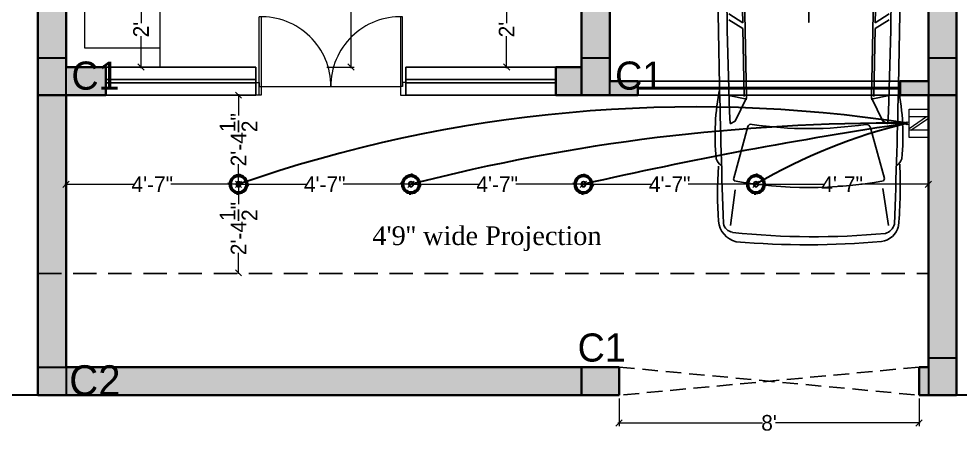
# Model space of a CAD drawing. Header units: millimetres. Extents: x -6808 to 215771, y -89660 to -16303.
# Drawn here: x 98732.2 to 99033.5, y -53304.3 to -53171.7 of the extents above; entities that cross this region are included whole.
import ezdxf

# ---------------------------------------------------------------- set-up
doc = ezdxf.new("R2010")
doc.units = ezdxf.units.MM
doc.header["$PDMODE"] = 35
doc.linetypes.add('ACAD_ISO10W100', pattern=[18, 12, -3, 0, -3])
doc.linetypes.add('DASHED', pattern=[0.75, 0.5, -0.25])
doc.layers.get('0').update_dxf_attribs({"color": 8})
for name, color, linetype in [('CAR', 252, 'Continuous'), ('WAL', 7, 'Continuous'), ('WIN', 5, 'Continuous')]:
    doc.layers.add(name, color=color, linetype=linetype)
for name, color, linetype, lineweight in [('col.center', 5, 'ACAD_ISO10W100', 15), ('column', 5, 'Continuous', 30), ('dim2', 6, 'Continuous', 20), ('door', 5, 'Continuous', 9), ('ELE.13', 7, 'Continuous', 13), ('elec dim.', 251, 'Continuous', 25), ('ELECTRICAL', 150, 'Continuous', 30), ('Projection', 190, 'DASHED', 25), ('wall', 7, 'Continuous', 35), ('wokg dim', 152, 'DASHED', 18)]:
    doc.layers.add(name, color=color, linetype=linetype, lineweight=lineweight)
doc.layers.add('furniture', color=7, linetype='Continuous', lineweight=5, true_color=0xe57b2a)
doc.styles.add('SAJ', font='eurr____.ttf')
doc.styles.get("Standard").update_dxf_attribs({"font": 'times.ttf'})
doc.dimstyles.new('SAJ', dxfattribs={"dimtxt": 5, "dimasz": 2, "dimexe": 1, "dimexo": 1, "dimgap": 0.09375, "dimtad": 0, "dimdec": 1, "dimzin": 0, "dimdsep": 46, "dimlunit": 4, "dimtxsty": 'SAJ', "dimblk": 'OBLIQUE', "dimcen": 0.125, "dimdle": 0.375, "dimadec": 0, "dimazin": 0, "dimtfac": 1, "dimtdec": 1, "dimtofl": 0, "dimtmove": 0, "dimatfit": 3, "dimldrblk": 'OBLIQUE', "dimfxl": 1, "dimtolj": 1, "dimtzin": 0, "dimlwd": 5, "dimlwe": 5, "dimarcsym": 1})

# ---------------------------------------------------------------- blocks, each defined once
blk = doc.blocks.new('_Oblique')
at = {"color": 0, "linetype": 'ByBlock', "lineweight": -2}
blk.add_line((-0.5, -0.5), (0.5, 0.5), dxfattribs=at)
blk = doc.blocks.new('*D1938')
at = {"layer": 'Defpoints', "color": 0, "transparency": 16777216}
for p in [(98738.34, -52504.13), (98701.36, -53292.13), (98738.34, -53292.13)]:
    blk.add_point(p, dxfattribs=at)
at = {"layer": 'dim2', "color": 0, "linetype": 'DASHED', "lineweight": 5, "transparency": 16777216}
for p, q in [((98737.34, -52504.13), (98700.36, -52504.13)), ((98701.36, -52503.75), (98701.36, -52879.72)), ((98701.36, -53292.5), (98701.36, -52916.54)), ((98737.34, -53292.13), (98700.36, -53292.13))]:
    blk.add_line(p, q, dxfattribs=at)
at = {"layer": 'dim2', "color": 0, "lineweight": 5, "transparency": 16777216, "xscale": 2, "yscale": 2, "zscale": 2}
for p, rotation in [((98701.36, -52504.13), 90), ((98701.36, -53292.13), 270)]:
    blk.add_blockref('_Oblique', p, dxfattribs=dict(at, rotation=rotation))
at = {"layer": 'dim2', "color": 0, "transparency": 16777216, "insert": (98701.36, -52898.13), "char_height": 12, "attachment_point": 5, "rotation": 90, "style": 'SAJ'}
blk.add_mtext('\\A1;65\'-8"', dxfattribs=at)
blk = doc.blocks.new('A$C2AC05335')
at = {"layer": 'door'}
for p, q in [((2.24, 0), (2.24, 30.31)), ((3.07, 30.33), (3.07, 0)), ((56.93, 30.33), (56.93, 3.31)), ((57.76, 3.31), (57.76, 30.31)), ((1, 4.97), (2.24, 4.97)), ((1, 4.97), (1, 0)), ((2.24, 4.97), (2.24, 3.31)), ((59, 4.97), (57.76, 4.97)), ((57.76, 4.97), (57.76, 3.31)), ((59, 4.97), (59, 0)), ((3.07, 0), (1, 0)), ((2.24, 3.31), (3.07, 3.31)), ((3.07, 3.31), (3.07, 0)), ((3.07, 3.31), (56.93, 3.31)), ((57.76, 3.31), (56.93, 3.31)), ((56.93, 3.31), (56.93, 0)), ((56.93, 0), (59, 0))]:
    blk.add_line(p, q, dxfattribs=at)
for centre, start, end in [((3.12, 3.45), 359.7055, 91.88), ((56.88, 3.45), 88.12, 180.2945)]:
    blk.add_arc(centre, 26.88, start, end, dxfattribs=at)
blk = doc.blocks.new('*D1943')
at = {"layer": 'Defpoints', "color": 0, "transparency": 16777216}
for p in [(98924.34, -53292.13), (99020.34, -53292.13), (98924.34, -53300.98)]:
    blk.add_point(p, dxfattribs=at)
at = {"layer": 'wall', "color": 0, "lineweight": 5, "transparency": 16777216}
for p, q in [((98924.34, -53293.13), (98924.34, -53301.98)), ((99020.34, -53293.13), (99020.34, -53301.98)), ((98923.97, -53300.98), (98970.3, -53300.98)), ((99020.72, -53300.98), (98974.39, -53300.98))]:
    blk.add_line(p, q, dxfattribs=at)
at = {"layer": 'wall', "color": 0, "lineweight": 5, "transparency": 16777216, "xscale": 2, "yscale": 2, "zscale": 2, "rotation": 180}
blk.add_blockref('_Oblique', (98924.34, -53300.98), dxfattribs=at)
at = {"layer": 'wall', "color": 0, "lineweight": 5, "transparency": 16777216, "xscale": 2, "yscale": 2, "zscale": 2}
blk.add_blockref('_Oblique', (99020.34, -53300.98), dxfattribs=at)
at = {"layer": 'wall', "color": 0, "transparency": 16777216, "insert": (98972.34, -53300.98), "char_height": 5, "attachment_point": 5, "style": 'SAJ'}
blk.add_mtext("\\A1;8'", dxfattribs=at)
blk = doc.blocks.new('ytyt')
at = {"color": 252, "true_color": 0x939598}
blk.add_line((167876.15, 15260.38), (167876.15, 15404.38), dxfattribs=at)
at = {"layer": 'furniture', "color": 252, "true_color": 0x939598}
for p, q in [((167876.15, 15404.38), (167906.15, 15404.38)), ((167906.15, 15398.38), (167906.15, 15404.38)), ((167882.15, 15266.38), (167882.15, 15398.38)), ((167882.15, 15398.38), (167906.15, 15398.38)), ((167906.15, 15398.38), (167906.15, 15266.38)), ((167882.15, 15367.73), (167906.15, 15367.73)), ((167882.15, 15339.55), (167906.15, 15339.55)), ((167882.15, 15315.55), (167906.15, 15315.55)), ((167882.15, 15291.55), (167906.15, 15291.55)), ((167906.15, 15266.38), (167882.15, 15266.38)), ((167906.15, 15266.38), (167906.15, 15260.38)), ((167906.15, 15260.38), (167876.15, 15260.38))]:
    blk.add_line(p, q, dxfattribs=at)
blk = doc.blocks.new('fgr')
at = {"color": 252, "true_color": 0x939598}
for p, q in [((167930.08, 15391.98), (167953.11, 15403.42)), ((167957.49, 15399.9), (167956.27, 15402.36)), ((167957.61, 15399.67), (167957.49, 15399.9)), ((167957.53, 15398.43), (167953.09, 15394.64)), ((167968.19, 15380.26), (167959.35, 15398.06)), ((167937.09, 15386.7), (167953.09, 15394.64)), ((167937.23, 15386.41), (167953.23, 15394.36)), ((167962.33, 15376.03), (167953.09, 15394.64)), ((167930.35, 15386.13), (167929.02, 15388.82)), ((167946.33, 15368.09), (167937.09, 15386.7)), ((167939.36, 15365.94), (167930.51, 15383.76)), ((167945.62, 15365.34), (167964.88, 15374.91)), ((167967.13, 15377.1), (167963.91, 15375.5)), ((167942.52, 15364.88), (167945.8, 15366.51))]:
    blk.add_line(p, q, dxfattribs=at)
for centre, radius, start, end in [((167954.16, 15401.31), 2.36, 26.4131, 116.4131), ((167956.55, 15399.14), 1.18, 310.4494, 26.4131), ((167958.29, 15397.53), 1.18, 26.4131, 130.4494), ((167931.13, 15389.87), 2.36, 116.4131, 206.4131), ((167931.41, 15386.66), 1.18, 206.4131, 282.3769), ((167931.57, 15384.28), 1.18, 102.3769, 206.4131), ((167966.08, 15379.21), 2.36, 296.4131, 26.4131), ((167963.39, 15376.56), 1.18, 206.4131, 296.4131), ((167964.36, 15375.97), 1.18, 296.4131, 26.4131), ((167941.47, 15366.99), 2.36, 206.4131, 296.4131), ((167945.09, 15366.4), 1.18, 206.4131, 296.4131), ((167945.27, 15367.56), 1.18, 296.4131, 26.4131)]:
    blk.add_arc(centre, radius, start, end, dxfattribs=at)
at = {"layer": 'furniture', "color": 252, "true_color": 0x939598}
for points in [[(167953.95, 15393.17, 0.14773), (167947.73, 15390.14, 0.224358), (167940.82, 15389.02, 0.178662)], [(167955.01, 15385.45, 0.356772), (167953.95, 15393.17, 0.249542), (167947.49, 15391.1, -9.61688)], [(167947.95, 15390.98, 0.323164), (167940.82, 15389.02, 0.30633), (167942.33, 15383.25, -0.872847)], [(167955.47, 15386.38, -0.165541), (167957.02, 15383.84, -0.435529), (167941.23, 15381.17, -0.121523), (167941.39, 15384.33, 7.115464)]]:
    blk.add_lwpolyline(points, format="xyb", dxfattribs=at)
blk = doc.blocks.new('tyhty')
at = {"lineweight": 9}
h = blk.add_hatch(color=250, dxfattribs=at)
h.dxf.hatch_style = 1
h.set_gradient(color1=(51, 51, 51), color2=(91, 91, 91), rotation=270, tint=1, name='CURVED')
h.paths.add_polyline_path([(71171.56, 11294.34), (71171.56, 11293.38), (71171.62, 11293.35), (71207.56, 11293.35), (71207.56, 11294.34)])
h = blk.add_hatch(color=253, dxfattribs=at)
h.dxf.hatch_style = 1
h.set_gradient(color1=(173, 173, 173), color2=(91, 91, 91), rotation=270, tint=1, name='CURVED')
h.paths.add_polyline_path([(71204.33, 11291.37), (71207.56, 11293.31), (71207.56, 11293.31), (71207.56, 11293.35), (71171.62, 11293.35), (71174.76, 11291.46), (71185.59, 11291.46), (71185.59, 11289.88), (71193.52, 11289.88), (71193.52, 11291.37)])
for p, q in [((71207.56, 11294.34), (71171.56, 11294.34)), ((71171.56, 11293.38), (71171.56, 11294.34)), ((71171.56, 11293.38), (71174.76, 11291.46)), ((71207.56, 11293.35), (71171.62, 11293.35)), ((71207.56, 11293.31), (71204.33, 11291.37)), ((71207.56, 11293.31), (71207.56, 11294.34)), ((71207.56, 11293.31), (71207.56, 11294.3)), ((71185.59, 11291.46), (71174.76, 11291.46)), ((71185.59, 11289.88), (71185.59, 11291.46)), ((71193.52, 11289.88), (71185.59, 11289.88)), ((71193.52, 11291.37), (71193.52, 11289.88)), ((71193.52, 11291.37), (71204.33, 11291.37))]:
    blk.add_line(p, q)
blk = doc.blocks.new('rere')
at = {"layer": 'wall', "color": 252, "lineweight": -2, "true_color": 0x939598}
blk.add_lwpolyline([(168038.78, 15299.79), (168038.78, 15371.99), (168047.15, 15371.99), (168047.15, 15299.79)], close=True, dxfattribs=at)
at = {"color": 252, "true_color": 0x939598, "rotation": 90}
blk.add_blockref('tyhty', (179337.03, -55853.67), dxfattribs=at)
blk = doc.blocks.new('fgh')
at = {"true_color": 0x939598}
h = blk.add_hatch(dxfattribs=at)
h.set_pattern_fill('ANSI31', color=252, scale=18.665057)
h.set_pattern_definition([(45, (164443.7877, 16355.773), (-1.6497735, 1.6497735), [])])
h.paths.add_polyline_path([(167940.01, 15347.28), (167919.48, 15347.28), (167919.48, 15309.95), (167940.01, 15309.95)])
at = {"layer": 'furniture', "color": 252, "true_color": 0x939598}
for points in [[(167918.55, 15348.22), (167940.95, 15348.22), (167940.95, 15309.02), (167918.55, 15309.02)], [(167919.48, 15347.28), (167940.01, 15347.28), (167940.01, 15309.95), (167919.48, 15309.95)]]:
    blk.add_lwpolyline(points, close=True, dxfattribs=at)
blk = doc.blocks.new('refer')
for name, p in [('ytyt', (0, 0)), ('fgr', (0, 0)), ('rere', (-6, 0)), ('fgh', (0, 0))]:
    blk.add_blockref(name, p)
blk = doc.blocks.new('ALFA-P')
for p, q in [((0.4205, 0.7655), (0.3981, 0.7332)), ((0.9224, 0.7816), (0.4205, 0.7655)), ((1.0538, 0.7952), (1.0495, 0.7952)), ((1.5008, 0.8314), (1.4665, 0.8319)), ((0.0511, 0.6773), (0.3794, 0.7332)), ((1.6112, 0.5617), (1.2597, 0.6925)), ((1.295, 0.7164), (1.6591, 0.5783)), ((1.6585, 0.5976), (1.4046, 0.702)), ((1.4391, 0.7052), (1.4901, 0.7003)), ((2.1175, 0.6978), (2.1905, 0.5851)), ((2.2357, 0.5851), (2.1662, 0.6978)), ((2.8095, 0.5517), (2.7817, 0.6978)), ((3.5377, 0.6461), (3.8377, 0.693)), ((1.1421, 0.6461), (1.2108, 0.6461)), ((1.2448, 0.6836), (1.2081, 0.6836)), ((2.8009, 0.5537), (2.9897, 0.6459)), ((2.9894, 0.6457), (3.0119, 0.687)), ((3.0438, 0.5467), (3.4547, 0.6594)), ((1.0798, 0.5711), (1.1709, 0.5711)), ((1.187, 0.6086), (1.104, 0.6086)), ((1.1868, 0.0765), (1.2765, 0.5394)), ((2.1905, 0.5851), (1.6585, 0.5976)), ((1.6591, 0.5783), (2.8009, 0.5537)), ((2.7886, 0.5725), (2.2357, 0.5851)), ((1.0553, 0.4961), (1.1565, 0.4961)), ((1.1608, 0.5336), (1.0639, 0.5336)), ((1.0534, -0.3699), (1.0534, 0.4586)), ((1.1565, 0.4586), (1.0534, 0.4586)), ((1.0534, 0.4211), (1.1565, 0.4211)), ((1.1565, 0.3836), (1.0534, 0.3836)), ((1.1565, -0.3699), (1.1565, 0.4589)), ((1.0534, 0.3461), (1.1565, 0.3461)), ((1.1565, 0.3086), (1.0534, 0.3086)), ((1.0534, 0.2711), (1.1565, 0.2711)), ((1.1565, 0.2336), (1.0534, 0.2336)), ((1.0534, 0.1961), (1.1565, 0.1961)), ((1.1565, 0.1586), (1.0534, 0.1586)), ((1.0534, 0.1211), (1.1565, 0.1211)), ((1.1565, 0.0836), (1.0534, 0.0836)), ((1.0534, 0.0461), (1.1565, 0.0461)), ((1.1565, 0.0086), (1.0534, 0.0086)), ((1.1868, -0.4349), (1.2809, 0.0388)), ((1.7654, 0.0589), (1.7078, 0.0517)), ((1.7078, 0.0371), (1.7078, 0.0517)), ((1.7654, 0.0299), (1.7078, 0.0371)), ((1.7747, 0.0523), (1.7654, 0.0589)), ((1.7747, 0.0364), (1.7654, 0.0299)), ((1.7662, 0.0304), (1.7662, 0.0583)), ((1.7704, 0.0484), (1.7873, 0.0484)), ((1.7704, 0.0403), (1.7873, 0.0403)), ((1.7747, 0.0484), (1.7747, 0.0523)), ((1.7747, 0.0364), (1.7747, 0.0403)), ((1.7873, 0.0484), (1.8039, 0.0444)), ((1.7873, 0.0403), (1.8039, 0.0444)), ((1.8039, 0.0444), (2.1887, 0.0444)), ((1.0534, -0.0289), (1.1565, -0.0289)), ((1.1565, -0.0664), (1.0534, -0.0664)), ((1.0534, -0.1039), (1.1565, -0.1039)), ((1.1565, -0.1414), (1.0534, -0.1414)), ((1.0534, -0.1789), (1.1565, -0.1789)), ((1.1565, -0.2164), (1.0534, -0.2164)), ((1.0534, -0.2539), (1.1565, -0.2539)), ((1.1565, -0.2914), (1.0534, -0.2914)), ((1.0534, -0.3289), (1.1565, -0.3289)), ((1.1565, -0.3664), (1.0534, -0.3664)), ((1.0553, -0.4039), (1.1565, -0.4039)), ((1.1608, -0.4414), (1.0639, -0.4414)), ((3.0326, -0.4509), (3.4526, -0.5661)), ((1.0798, -0.4789), (1.1709, -0.4789)), ((1.187, -0.5164), (1.104, -0.5164)), ((1.6112, -0.4729), (1.2597, -0.6038)), ((1.295, -0.6242), (1.6591, -0.4861)), ((1.6585, -0.5053), (1.4046, -0.6097)), ((2.1905, -0.4928), (1.6585, -0.5053)), ((1.6591, -0.4861), (2.8009, -0.4614)), ((2.1175, -0.6056), (2.1905, -0.4928)), ((2.2357, -0.4928), (2.1662, -0.6056)), ((2.7886, -0.4803), (2.2357, -0.4928)), ((2.8095, -0.4594), (2.7817, -0.6056)), ((2.8009, -0.4614), (2.9897, -0.5536)), ((0.0491, -0.5858), (0.3832, -0.6404)), ((1.1421, -0.5539), (1.2108, -0.5539)), ((1.2448, -0.5914), (1.2081, -0.5914)), ((1.4391, -0.6164), (1.4901, -0.6115)), ((2.9894, -0.5534), (3.0119, -0.5947)), ((3.5471, -0.5539), (3.8377, -0.5914)), ((0.4205, -0.6825), (0.3981, -0.6448)), ((0.9224, -0.6878), (0.4205, -0.6825)), ((1.5008, -0.7427), (1.4665, -0.7431))]:
    blk.add_line(p, q)
blk.add_lwpolyline([(1.7704, 0.0484, 0.135264), (1.7694, 0.0481, 0.106902), (1.7684, 0.0472, 0.081911), (1.7678, 0.046, 0.07014), (1.7676, 0.0444, 0.07014), (1.7678, 0.0428, 0.081911), (1.7684, 0.0415, 0.106902), (1.7694, 0.0406, 0.135264), (1.7704, 0.0403, 0.135264)], format="xyb")
at = {"const_width": 0.00157}
blk.add_lwpolyline([(2.1895, 0.0444, 1), (2.1879, 0.0444, 1)], format="xyb", close=True, dxfattribs=at)
for centre, radius, start, end in [((0.6436, 2.4352), 1.6895, 273.72507, 283.90025), ((0.703, -88.5774), 89.3733, 89.525029, 89.775101), ((1.5835, 0.7408), 0.149, 145.93087, 193.84451), ((1.5144, 0.7836), 0.068, 134.82663, 142.99487), ((0.7743, 0.8246), 0.7265, 350.14671, 0.54046), ((0.703, -88.5774), 89.3733, 87.997334, 89.488979), ((3.1042, -1.099), 1.9086, 84.28663, 101.42528), ((3.2693, 0.7107), 0.0928, 31.10366, 74.37481), ((3.5177, -2.6556), 3.4441, 84.62701, 92.96104), ((3.8011, 0.6097), 0.1689, 8.86005, 76.0341), ((0.7944, -2.0804), 2.8299, 90.83032, 104.75807), ((1.2882, 0.4589), 0.2353, 96.97056, 180), ((1.4269, 0.4795), 0.2708, 128.13153, 184.35035), ((0.9338, -56.2768), 57.0025, 89.49573, 89.63969), ((0.9338, -56.2768), 57.0025, 87.9149, 89.43728), ((3.7987, 0.6379), 0.1065, 15.95449, 75.14915), ((3.4767, 0.0469), 3.5375, 170.76242, 189.23758), ((0.0864, 0.5746), 0.1086, 108.96541, 157.71895), ((0.0875, 0.589), 0.0687, 102.3165, 172.62021), ((1.0219, -8.3402), 9.0039, 89.39634, 96.12195), ((3.4482, 0.6182), 0.0417, 52.50847, 81.05536), ((0.1338, 0.0454), 3.3953, 349.69497, 10.30503), ((-2.2048, 0.0873), 6.1336, 353.80666, 5.42899), ((-2.8237, 0.0376), 6.8177, 355.07649, 5.04177), ((3.0183, 0.0454), 3.0493, 169.58044, 190.48037), ((6.6511, 0.0444), 5.0645, 174.16219, 185.83781), ((1.6103, 0.5592), 0.00255, 10.19039, 76.06067), ((3.0548, 0.5094), 0.0388, 106.59179, 183.36127), ((-0.1428, 0.045), 3.1925, 351.67898, 8.32102), ((1.2882, -0.3702), 0.2353, 180, 263.02944), ((1.4269, -0.3907), 0.2708, 175.64965, 231.86847), ((3.0423, -0.4253), 0.0275, 161.93993, 248.08706), ((0.0801, -0.492), 0.0989, 198.23671, 251.70947), ((0.0927, -0.4918), 0.0748, 186.407, 260.5783), ((1.0219, 8.4325), 9.0039, 263.87805, 270.60366), ((1.6103, -0.4705), 0.00255, 283.93933, 349.80961), ((0.7944, 2.1727), 2.8299, 255.28717, 269.16968), ((0.7743, -0.7358), 0.7265, 359.45954, 9.85329), ((0.9338, 56.3691), 57.0025, 270.56222, 272.0851), ((3.4562, -0.5405), 0.0259, 261.84198, 317.07189), ((3.7855, -0.5013), 0.189, 275.33764, 346.10664), ((3.8028, -0.5603), 0.0908, 281.90709, 350.71557), ((0.6436, -2.3429), 1.6895, 75.96376, 86.27493), ((0.9338, 56.3691), 57.0025, 270.36031, 270.50473), ((1.5835, -0.652), 0.149, 166.15549, 214.06913), ((0.703, 88.6697), 89.3733, 270.510915, 271.99998), ((3.1042, 1.1913), 1.9086, 258.57472, 275.71337), ((3.2693, -0.6184), 0.0928, 285.62519, 328.89634), ((0.703, 88.6697), 89.3733, 270.224899, 270.474167), ((1.5144, -0.6948), 0.068, 217.00513, 225.17337), ((3.5773, 2.3732), 3.0709, 265.86152, 274.21643)]:
    blk.add_arc(centre, radius, start, end)
blk = doc.blocks.new('c1')
at = {"layer": 'column'}
blk.add_hatch(color=256, dxfattribs=at).paths.add_polyline_path([(58376.49, -43564.36), (58385.49, -43564.36), (58385.49, -43552.36), (58376.49, -43552.36)])
for p, q in [((58376.49, -43552.36), (58376.49, -43564.36)), ((58376.49, -43552.36), (58385.49, -43552.36)), ((58385.49, -43564.36), (58385.49, -43552.36)), ((58376.49, -43564.36), (58385.49, -43564.36))]:
    blk.add_line(p, q, dxfattribs=at)
blk = doc.blocks.new('A$C32B276F4')
at = {"layer": 'column'}
blk.add_hatch(color=256, dxfattribs=at).paths.add_polyline_path([(9, 0), (9, 9), (0, 9), (0, 0)])
for p, q in [((0, 0), (0, 9)), ((0, 9), (9, 9)), ((9, 9), (9, 0)), ((9, 0), (0, 0))]:
    blk.add_line(p, q, dxfattribs=at)
at = {"layer": 'col.center', "linetype": 'ByBlock', "insert": (10.02, 9.59), "char_height": 9.6, "width": 293.6941, "attachment_point": 1, "style": 'SAJ'}
blk.add_mtext('\\A1;{\\fCentury Gothic|b0|i0|c0|p34;C2}', dxfattribs=at)
blk = doc.blocks.new('CEILING LIGHT')
at = {"layer": 'ELECTRICAL'}
for p, q in [((0, 3.5), (0, 3)), ((-3, 0.09), (-3.5, 0.09)), ((3.5, 0.09), (3, 0.09)), ((0, -3), (0, -3.5))]:
    blk.add_line(p, q, dxfattribs=at)
for radius in [3, 2.5, 0.75]:
    blk.add_circle((0, 0), radius, dxfattribs=at)
blk = doc.blocks.new('switch board')
for p, q in [((0, 2.33), (0, -3.5)), ((4, 2.33), (0, 2.33)), ((4, -0.51), (4, 2.33)), ((4, 0.83), (0, 0.83)), ((3.6, -2), (0, 0.51)), ((4, -1.68), (0.4, 0.83)), ((4, -0.66), (4, -0.51)), ((4, -3.5), (4, -0.66)), ((0, -2), (4, -2)), ((0, -3.5), (4, -3.5))]:
    blk.add_line(p, q)
blk.add_arc((4.33, -0.59), 0.336, 193.0399, 166.9601)
blk = doc.blocks.new('*D1986')
at = {"layer": 'Defpoints', "color": 0, "transparency": 16777216}
for p in [(98888.34, -53163.13), (98888.34, -53187.13), (98888.34, -53187.13)]:
    blk.add_point(p, dxfattribs=at)
at = {"layer": 'elec dim.', "color": 0, "lineweight": 5, "transparency": 16777216}
for p, q in [((98888.34, -53162.75), (98888.34, -53173.04)), ((98889.34, -53163.13), (98889.34, -53163.13)), ((98888.34, -53187.5), (98888.34, -53177.21)), ((98889.34, -53187.13), (98889.34, -53187.13))]:
    blk.add_line(p, q, dxfattribs=at)
at = {"layer": 'elec dim.', "color": 0, "lineweight": 5, "transparency": 16777216, "xscale": 2, "yscale": 2, "zscale": 2}
for p, rotation in [((98888.34, -53163.13), 90), ((98888.34, -53187.13), 270)]:
    blk.add_blockref('_Oblique', p, dxfattribs=dict(at, rotation=rotation))
at = {"layer": 'elec dim.', "color": 0, "transparency": 16777216, "insert": (98888.34, -53175.13), "char_height": 5, "attachment_point": 5, "rotation": 90, "style": 'SAJ'}
blk.add_mtext("\\A1;2'", dxfattribs=at)
blk = doc.blocks.new('*D1990')
at = {"layer": 'Defpoints', "color": 0, "transparency": 16777216}
for p in [(98771.34, -53163.13), (98771.34, -53187.13), (98771.34, -53187.13)]:
    blk.add_point(p, dxfattribs=at)
at = {"layer": 'elec dim.', "color": 0, "lineweight": 5, "transparency": 16777216}
for p, q in [((98771.34, -53162.75), (98771.34, -53173.04)), ((98772.34, -53163.13), (98772.34, -53163.13)), ((98771.34, -53187.5), (98771.34, -53177.21)), ((98772.34, -53187.13), (98772.34, -53187.13))]:
    blk.add_line(p, q, dxfattribs=at)
at = {"layer": 'elec dim.', "color": 0, "lineweight": 5, "transparency": 16777216, "xscale": 2, "yscale": 2, "zscale": 2}
for p, rotation in [((98771.34, -53163.13), 90), ((98771.34, -53187.13), 270)]:
    blk.add_blockref('_Oblique', p, dxfattribs=dict(at, rotation=rotation))
at = {"layer": 'elec dim.', "color": 0, "transparency": 16777216, "insert": (98771.34, -53175.13), "char_height": 5, "attachment_point": 5, "rotation": 90, "style": 'SAJ'}
blk.add_mtext("\\A1;2'", dxfattribs=at)
blk = doc.blocks.new('*D1935')
at = {"layer": 'Defpoints', "color": 0, "transparency": 16777216}
for p in [(98829.84, -53115.13), (98829.84, -53187.13), (98838.56, -53187.13)]:
    blk.add_point(p, dxfattribs=at)
at = {"layer": 'elec dim.', "color": 0, "lineweight": 5, "transparency": 16777216}
for p, q in [((98830.84, -53115.13), (98839.56, -53115.13)), ((98838.56, -53114.75), (98838.56, -53149.06)), ((98838.56, -53187.5), (98838.56, -53153.19)), ((98830.84, -53187.13), (98839.56, -53187.13))]:
    blk.add_line(p, q, dxfattribs=at)
at = {"layer": 'elec dim.', "color": 0, "lineweight": 5, "transparency": 16777216, "xscale": 2, "yscale": 2, "zscale": 2}
for p, rotation in [((98838.56, -53115.13), 90), ((98838.56, -53187.13), 270)]:
    blk.add_blockref('_Oblique', p, dxfattribs=dict(at, rotation=rotation))
at = {"layer": 'elec dim.', "color": 0, "transparency": 16777216, "insert": (98838.56, -53151.13), "char_height": 5, "attachment_point": 5, "rotation": 90, "style": 'SAJ'}
blk.add_mtext("\\A1;6'", dxfattribs=at)
blk = doc.blocks.new('*D2001')
at = {"layer": 'Defpoints', "color": 0, "transparency": 16777216}
for p in [(98747.34, -53224.63), (98747.34, -53224.63), (98802.54, -53224.63)]:
    blk.add_point(p, dxfattribs=at)
at = {"layer": 'elec dim.', "color": 0, "lineweight": 5, "transparency": 16777216}
for p, q in [((98746.97, -53224.63), (98769.02, -53224.63)), ((98802.92, -53224.63), (98780.87, -53224.63))]:
    blk.add_line(p, q, dxfattribs=at)
at = {"layer": 'elec dim.', "color": 0, "lineweight": 5, "transparency": 16777216, "xscale": 2, "yscale": 2, "zscale": 2, "rotation": 180}
blk.add_blockref('_Oblique', (98747.34, -53224.63), dxfattribs=at)
at = {"layer": 'elec dim.', "color": 0, "lineweight": 5, "transparency": 16777216, "xscale": 2, "yscale": 2, "zscale": 2}
blk.add_blockref('_Oblique', (98802.54, -53224.63), dxfattribs=at)
at = {"layer": 'elec dim.', "color": 0, "transparency": 16777216, "insert": (98774.94, -53224.63), "char_height": 5, "attachment_point": 5, "style": 'SAJ'}
blk.add_mtext('\\A1;4\'-7"', dxfattribs=at)
blk = doc.blocks.new('*D2002')
at = {"layer": 'Defpoints', "color": 0, "transparency": 16777216}
for p in [(98802.54, -53224.63), (98857.74, -53224.63), (98857.74, -53224.63)]:
    blk.add_point(p, dxfattribs=at)
at = {"layer": 'elec dim.', "color": 0, "lineweight": 5, "transparency": 16777216}
for p, q in [((98802.17, -53224.63), (98824.22, -53224.63)), ((98858.12, -53224.63), (98836.07, -53224.63))]:
    blk.add_line(p, q, dxfattribs=at)
at = {"layer": 'elec dim.', "color": 0, "lineweight": 5, "transparency": 16777216, "xscale": 2, "yscale": 2, "zscale": 2, "rotation": 180}
blk.add_blockref('_Oblique', (98802.54, -53224.63), dxfattribs=at)
at = {"layer": 'elec dim.', "color": 0, "lineweight": 5, "transparency": 16777216, "xscale": 2, "yscale": 2, "zscale": 2}
blk.add_blockref('_Oblique', (98857.74, -53224.63), dxfattribs=at)
at = {"layer": 'elec dim.', "color": 0, "transparency": 16777216, "insert": (98830.14, -53224.63), "char_height": 5, "attachment_point": 5, "style": 'SAJ'}
blk.add_mtext('\\A1;4\'-7"', dxfattribs=at)
blk = doc.blocks.new('*D2003')
at = {"layer": 'Defpoints', "color": 0, "transparency": 16777216}
for p in [(98857.74, -53224.63), (98912.94, -53224.63), (98912.94, -53224.63)]:
    blk.add_point(p, dxfattribs=at)
at = {"layer": 'elec dim.', "color": 0, "lineweight": 5, "transparency": 16777216}
for p, q in [((98857.37, -53224.63), (98879.42, -53224.63)), ((98913.32, -53224.63), (98891.27, -53224.63))]:
    blk.add_line(p, q, dxfattribs=at)
at = {"layer": 'elec dim.', "color": 0, "lineweight": 5, "transparency": 16777216, "xscale": 2, "yscale": 2, "zscale": 2, "rotation": 180}
blk.add_blockref('_Oblique', (98857.74, -53224.63), dxfattribs=at)
at = {"layer": 'elec dim.', "color": 0, "lineweight": 5, "transparency": 16777216, "xscale": 2, "yscale": 2, "zscale": 2}
blk.add_blockref('_Oblique', (98912.94, -53224.63), dxfattribs=at)
at = {"layer": 'elec dim.', "color": 0, "transparency": 16777216, "insert": (98885.34, -53224.63), "char_height": 5, "attachment_point": 5, "style": 'SAJ'}
blk.add_mtext('\\A1;4\'-7"', dxfattribs=at)
blk = doc.blocks.new('*D2004')
at = {"layer": 'Defpoints', "color": 0, "transparency": 16777216}
for p in [(98912.94, -53224.63), (98968.14, -53224.63), (98968.14, -53224.63)]:
    blk.add_point(p, dxfattribs=at)
at = {"layer": 'elec dim.', "color": 0, "lineweight": 5, "transparency": 16777216}
for p, q in [((98912.57, -53224.63), (98934.62, -53224.63)), ((98968.52, -53224.63), (98946.47, -53224.63))]:
    blk.add_line(p, q, dxfattribs=at)
at = {"layer": 'elec dim.', "color": 0, "lineweight": 5, "transparency": 16777216, "xscale": 2, "yscale": 2, "zscale": 2, "rotation": 180}
blk.add_blockref('_Oblique', (98912.94, -53224.63), dxfattribs=at)
at = {"layer": 'elec dim.', "color": 0, "lineweight": 5, "transparency": 16777216, "xscale": 2, "yscale": 2, "zscale": 2}
blk.add_blockref('_Oblique', (98968.14, -53224.63), dxfattribs=at)
at = {"layer": 'elec dim.', "color": 0, "transparency": 16777216, "insert": (98940.54, -53224.63), "char_height": 5, "attachment_point": 5, "style": 'SAJ'}
blk.add_mtext('\\A1;4\'-7"', dxfattribs=at)
blk = doc.blocks.new('*D2005')
at = {"layer": 'Defpoints', "color": 0, "transparency": 16777216}
for p in [(98968.14, -53224.63), (99023.34, -53224.63), (99023.34, -53224.63)]:
    blk.add_point(p, dxfattribs=at)
at = {"layer": 'elec dim.', "color": 0, "lineweight": 5, "transparency": 16777216}
for p, q in [((98967.77, -53224.63), (98989.82, -53224.63)), ((99023.72, -53224.63), (99001.67, -53224.63))]:
    blk.add_line(p, q, dxfattribs=at)
at = {"layer": 'elec dim.', "color": 0, "lineweight": 5, "transparency": 16777216, "xscale": 2, "yscale": 2, "zscale": 2, "rotation": 180}
blk.add_blockref('_Oblique', (98968.14, -53224.63), dxfattribs=at)
at = {"layer": 'elec dim.', "color": 0, "lineweight": 5, "transparency": 16777216, "xscale": 2, "yscale": 2, "zscale": 2}
blk.add_blockref('_Oblique', (99023.34, -53224.63), dxfattribs=at)
at = {"layer": 'elec dim.', "color": 0, "transparency": 16777216, "insert": (98995.74, -53224.63), "char_height": 5, "attachment_point": 5, "style": 'SAJ'}
blk.add_mtext('\\A1;4\'-7"', dxfattribs=at)
blk = doc.blocks.new('*D2006')
at = {"layer": 'Defpoints', "color": 0, "transparency": 16777216}
for p in [(98802.54, -53196.13), (98802.54, -53196.13), (98802.54, -53224.63)]:
    blk.add_point(p, dxfattribs=at)
at = {"layer": 'elec dim.', "color": 0, "lineweight": 5, "transparency": 16777216}
for p, q in [((98802.54, -53195.75), (98802.54, -53202.58)), ((98802.54, -53225), (98802.54, -53218.17))]:
    blk.add_line(p, q, dxfattribs=at)
at = {"layer": 'elec dim.', "color": 0, "lineweight": 5, "transparency": 16777216, "xscale": 2, "yscale": 2, "zscale": 2}
for p, rotation in [((98802.54, -53196.13), 90), ((98802.54, -53224.63), 270)]:
    blk.add_blockref('_Oblique', p, dxfattribs=dict(at, rotation=rotation))
at = {"layer": 'elec dim.', "color": 0, "transparency": 16777216, "insert": (98802.54, -53210.38), "char_height": 5, "attachment_point": 5, "rotation": 90, "style": 'SAJ'}
blk.add_mtext('\\A1;2\'-4{\\H1x;\\S1/2;}"', dxfattribs=at)
blk = doc.blocks.new('*D1936')
at = {"layer": 'Defpoints', "color": 0, "transparency": 16777216}
for p in [(98802.54, -53224.63), (98802.54, -53252.96), (98802.54, -53252.96)]:
    blk.add_point(p, dxfattribs=at)
at = {"layer": 'elec dim.', "color": 0, "lineweight": 5, "transparency": 16777216}
for p, q in [((98802.54, -53224.25), (98802.54, -53231)), ((98802.54, -53253.33), (98802.54, -53246.59))]:
    blk.add_line(p, q, dxfattribs=at)
at = {"layer": 'elec dim.', "color": 0, "lineweight": 5, "transparency": 16777216, "xscale": 2, "yscale": 2, "zscale": 2}
for p, rotation in [((98802.54, -53224.63), 90), ((98802.54, -53252.96), 270)]:
    blk.add_blockref('_Oblique', p, dxfattribs=dict(at, rotation=rotation))
at = {"layer": 'elec dim.', "color": 0, "transparency": 16777216, "insert": (98802.54, -53238.79), "char_height": 5, "attachment_point": 5, "rotation": 90, "style": 'SAJ'}
blk.add_mtext('\\A1;2\'-4{\\H1x;\\S1/2;}"', dxfattribs=at)

msp = doc.modelspace()

# ---------------------------------------------------------------- hatches: boundary and pattern name
at = {"layer": 'wokg dim'}
h = msp.add_hatch(color=252, dxfattribs=at)
h.dxf.hatch_style = 1
h.paths.add_polyline_path([(99032.344, -52504.128), (98738.344, -52504.128), (98738.344, -53196.128), (98760.094, -53196.128), (98760.094, -53187.128), (98747.344, -53187.128), (98747.344, -53043.128), (98825.896, -53043.128), (98825.896, -53038.628), (98747.344, -53038.628), (98747.344, -52963.628), (98751.844, -52963.628), (98751.844, -52959.128), (98747.344, -52959.128), (98747.344, -52917.128), (98751.844, -52917.128), (98751.844, -52912.628), (98747.344, -52912.628), (98747.344, -52774.128), (98841.844, -52774.128), (98841.844, -52769.628), (98747.344, -52769.628), (98747.344, -52589.628), (98777.344, -52589.628), (98777.344, -52585.128), (98747.344, -52585.128), (98747.344, -52578.128), (98747.344, -52513.128), (98855.344, -52513.128), (98855.344, -52528.128), (98859.844, -52528.128), (98859.844, -52513.128), (99023.344, -52513.128), (99023.344, -52585.128), (98963.344, -52585.128), (98963.344, -52546.128), (98958.844, -52546.128), (98958.844, -52589.628), (99023.344, -52589.628), (99023.344, -52625.628), (99023.344, -52769.628), (98939.344, -52769.628), (98939.344, -52774.128), (99023.344, -52774.128), (99023.344, -52981.628), (98958.844, -52981.628), (98958.844, -52990.628), (99023.344, -52990.628), (99023.344, -53191.628), (99014.344, -53191.628), (99014.344, -53196.128), (99032.344, -53196.128)])
h = msp.add_hatch(color=252, dxfattribs=at)
h.dxf.hatch_style = 1
h.paths.add_polyline_path([(98921.344, -53035.628), (98917.71, -53035.628), (98912.344, -53035.628), (98912.344, -53038.628), (98879.755, -53038.628), (98879.755, -53043.128), (98912.344, -53043.128), (98912.344, -53196.128), (98930.344, -53196.128), (98930.344, -53191.628), (98921.344, -53191.628)])
h = msp.add_hatch(color=252, dxfattribs=at)
h.dxf.hatch_style = 1
h.paths.add_polyline_path([(98912.344, -53187.128), (98904.094, -53187.128), (98904.094, -53196.128), (98912.344, -53196.128)])
h = msp.add_hatch(color=252, dxfattribs=at)
h.dxf.hatch_style = 1
h.paths.add_polyline_path([(98747.344, -53196.128), (98738.344, -53196.128), (98738.344, -53292.128), (98912.344, -53292.128), (98912.344, -53283.128), (98747.344, -53283.128)])
h = msp.add_hatch(color=252, dxfattribs=at)
h.dxf.hatch_style = 1
h.paths.add_polyline_path([(99032.344, -53196.128), (99023.344, -53196.128), (99023.344, -53283.128), (99020.344, -53283.128), (99020.344, -53292.128), (99032.344, -53292.128)])
h = msp.add_hatch(color=252, dxfattribs=at)
h.dxf.hatch_style = 1
h.paths.add_polyline_path([(98924.344, -53283.128), (98912.344, -53283.128), (98912.344, -53292.128), (98924.344, -53292.128)])

# ---------------------------------------------------------------- linework, layer by layer
at = {"linetype": 'DASHED', "ltscale": 10}
for p, q in [((98924.344, -53283.128), (99020.344, -53292.128)), ((99020.344, -53283.128), (98924.344, -53292.128))]:
    msp.add_line(p, q, dxfattribs=at)
at = {"lineweight": 30}
for points in [[(98738.344, -53292.128), (98667.141, -53292.128)], [(99106.955, -53292.128), (99031.333, -53292.128)]]:
    msp.add_lwpolyline(points, dxfattribs=at)
at = {"layer": 'ELECTRICAL', "linetype": 'Continuous'}
for centre, radius, start, end in [((98948.662, -53643.814), 443.923, 81.19121, 109.21725), ((99011.769, -53822.55), 617.442, 89.547676, 104.445307), ((99216.033, -54550.91), 1360.473, 98.427579, 102.872479), ((99058.073, -53378.226), 177.988, 103.4601, 120.34808)]:
    msp.add_arc(centre, radius, start, end, dxfattribs=at)
at = {"layer": 'Projection', "ltscale": 15}
msp.add_line((98738.344, -53253.128), (99023.344, -53253.128), dxfattribs=at)
at = {"layer": 'wall'}
for p, q in [((98738.344, -52504.128), (98738.344, -53292.128)), ((99032.344, -52504.128), (99032.344, -53292.128)), ((99023.344, -52990.628), (99023.344, -53191.628)), ((98921.344, -53035.628), (98921.344, -53191.628)), ((98747.344, -53043.128), (98747.344, -53187.128)), ((98912.344, -53043.128), (98912.344, -53196.128)), ((98760.094, -53187.128), (98747.344, -53187.128)), ((98760.094, -53196.128), (98760.094, -53187.128)), ((98912.344, -53187.128), (98904.094, -53187.128)), ((98904.094, -53196.128), (98904.094, -53187.128)), ((98760.094, -53196.128), (98738.344, -53196.128)), ((98747.344, -53196.128), (98747.344, -53283.128)), ((98912.344, -53196.128), (98904.094, -53196.128)), ((99023.344, -53196.128), (99023.344, -53283.128)), ((98924.344, -53283.128), (98747.344, -53283.128)), ((98912.344, -53283.128), (98912.344, -53292.128)), ((98924.344, -53283.128), (98924.344, -53292.128)), ((99023.344, -53283.128), (99020.344, -53283.128)), ((99020.344, -53283.128), (99020.344, -53292.128)), ((98924.344, -53292.128), (98738.344, -53292.128)), ((99032.344, -53292.128), (99020.344, -53292.128))]:
    msp.add_line(p, q, dxfattribs=at)
at = {"layer": 'wall', "color": 1}
for p, q in [((98921.344, -53191.628), (98930.344, -53191.628)), ((98930.344, -53191.628), (98930.344, -53196.128)), ((99014.344, -53191.628), (99023.344, -53191.628)), ((99014.344, -53191.628), (99014.344, -53196.128)), ((98912.344, -53196.128), (98930.344, -53196.128)), ((99014.344, -53196.128), (99032.344, -53196.128))]:
    msp.add_line(p, q, dxfattribs=at)
at = {"layer": 'WIN'}
for p, q in [((98808.094, -53187.128), (98760.094, -53187.128)), ((98808.094, -53196.128), (98808.094, -53187.128)), ((98904.094, -53187.128), (98856.094, -53187.128)), ((98856.094, -53196.128), (98856.094, -53187.128)), ((98808.094, -53191.128), (98760.094, -53191.128)), ((98904.094, -53191.128), (98856.094, -53191.128)), ((99014.344, -53191.628), (98930.344, -53191.628)), ((98808.094, -53192.128), (98760.094, -53192.128)), ((98904.094, -53192.128), (98856.094, -53192.128)), ((99014.344, -53193.628), (98930.344, -53193.628)), ((99014.344, -53194.128), (98930.344, -53194.128)), ((98808.094, -53196.128), (98760.094, -53196.128)), ((98904.094, -53196.128), (98856.094, -53196.128)), ((99014.344, -53196.128), (98930.344, -53196.128))]:
    msp.add_line(p, q, dxfattribs=at)

# ---------------------------------------------------------------- block references
at = {"layer": 'CAR', "xscale": 39.37007874017581, "yscale": 39.37007874017581, "zscale": 39.37007874017581, "rotation": 270}
msp.add_blockref('ALFA-P', (98983.312, -53086.748), dxfattribs=at)
at = {"layer": 'column'}
for name, p in [('c1', (40361.853, -9631.766)), ('c1', (40535.853, -9631.766)), ('c1', (40646.853, -9631.766)), ('c1', (40646.853, -9727.766)), ('A$C32B276F4', (98738.344, -53292.128))]:
    msp.add_blockref(name, p, dxfattribs=at)
at = {"layer": 'column', "rotation": 90}
msp.add_blockref('c1', (55359.983, -111668.619), dxfattribs=at)
at = {"layer": 'door', "xscale": 0.8275862068965517, "yscale": 0.8275862068965517, "zscale": 0.8275862068965517}
msp.add_blockref('A$C2AC05335', (98807.267, -53196.128), dxfattribs=at)
at = {"layer": 'ELE.13', "ltscale": 4}
for name, p, xscale, yscale, zscale, rotation in [('switch board', (99023.345, -53204.218), -1.548617276446917, 1.548617276246659, 1.548617276427928, 359.9961379367838), ('CEILING LIGHT', (98802.544, -53224.628), -0.9818181818043532, 0.9818181818118316, 0.9818181818181811, 175.1736252210289), ('CEILING LIGHT', (98857.744, -53224.628), -0.9818181818043532, 0.9818181818118316, 0.9818181818181811, 175.1736252210289), ('CEILING LIGHT', (98912.944, -53224.628), -0.9818181818043532, 0.9818181818118316, 0.9818181818181811, 175.1736252210289), ('CEILING LIGHT', (98968.144, -53224.628), -0.9818181818043532, 0.9818181818118316, 0.9818181818181811, 175.1736252210289)]:
    msp.add_blockref(name, p, dxfattribs=dict(at, xscale=xscale, yscale=yscale, zscale=zscale, rotation=rotation))
at = {"layer": 'WAL'}
msp.add_blockref('refer', (-69128.803, -68447.506), dxfattribs=at)

# ---------------------------------------------------------------- texts
at = {"layer": 'col.center', "linetype": 'ByBlock', "char_height": 9, "width": 293.6941, "attachment_point": 1, "style": 'SAJ'}
for insert in [(98749.075, -53185.36), (98923.075, -53185.36), (98911.075, -53272.36)]:
    msp.add_mtext('\\A1;{\\fCentury Gothic|b0|i0|c0|p34;C1}', dxfattribs=dict(at, insert=insert))
at = {"layer": 'WAL', "insert": (98845.375, -53238.072), "char_height": 6, "width": 78.71621, "attachment_point": 1}
msp.add_mtext("\\A1;4'9'' wide Projection", dxfattribs=at)

# ---------------------------------------------------------------- dimensions: what is measured, and where the dimension line sits
at = {"layer": 'dim2'}
dim = msp.add_linear_dim(base=(98701.358, -53292.128), p1=(98738.344, -52504.128), p2=(98738.344, -53292.128), angle=270, dimstyle='SAJ', override={"dimtxt": 12}, dxfattribs=at)
dim.commit()
dim.dimension.update_dxf_attribs({"geometry": '*D1938', "text_midpoint": (98701.358, -52898.128), "dimtype": 161})
at = {"layer": 'elec dim.'}
for p1, p2, distance, picture, middle in [((98829.845, -53115.128), (98829.845, -53187.128), 8.716, '*D1935', (98838.561, -53151.128)), ((98771.344, -53163.128), (98771.344, -53187.128), 0, '*D1990', (98771.345, -53175.128)), ((98888.344, -53163.128), (98888.344, -53187.128), 0, '*D1986', (98888.344, -53175.128)), ((98802.544, -53224.628), (98802.544, -53196.128), 0, '*D2006', (98802.544, -53210.378)), ((98802.544, -53224.628), (98747.344, -53224.628), 0, '*D2001', (98774.944, -53224.628)), ((98802.544, -53224.628), (98857.744, -53224.628), 0, '*D2002', (98830.144, -53224.628)), ((98857.744, -53224.628), (98912.944, -53224.628), 0, '*D2003', (98885.344, -53224.628)), ((98912.944, -53224.628), (98968.144, -53224.628), 0, '*D2004', (98940.544, -53224.628)), ((98968.144, -53224.628), (99023.344, -53224.628), 0, '*D2005', (98995.744, -53224.628)), ((98802.544, -53224.628), (98802.544, -53252.957), 0, '*D1936', (98802.544, -53238.792))]:
    dim = msp.add_aligned_dim(p1=p1, p2=p2, distance=distance, dimstyle='SAJ', override={"dimfxl": 4}, dxfattribs=at)
    dim.commit()
    dim.dimension.update_dxf_attribs({"geometry": picture, "text_midpoint": middle})
at = {"layer": 'wall'}
dim = msp.add_aligned_dim(p1=(99020.344, -53292.128), p2=(98924.344, -53292.128), distance=8.853, dimstyle='SAJ', override={"dimfxl": 4}, dxfattribs=at)
dim.commit()
dim.dimension.update_dxf_attribs({"geometry": '*D1943', "text_midpoint": (98972.344, -53300.981)})

doc.saveas('drawing.dxf')
